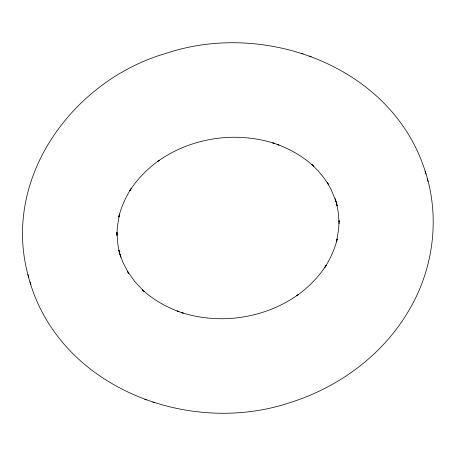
<?xml version="1.0" encoding="UTF-8"?>
<svg xmlns="http://www.w3.org/2000/svg" width="456" height="456" viewBox="0 0 456 456"><rect width="100%" height="100%" fill="white"/><g stroke="black" fill="none" stroke-linecap="round" stroke-linejoin="round"><path stroke-width="0.68" d="M27.862 274.472C55.432 385.782 186.983 437.287 290.181 402.557C339.492 387.081 384.02 354.118 409.773 308.9C433.736 267.775 440.154 216.475 425.146 171.108C392.211 66.559 264.993 19.956 165.819 53.443C72.31 80.461 0.513 179.407 28.699 277.413M301.741 53.335L303.166 53.842M309.692 56.071L311.231 56.612M152.834 402.158L154.259 402.665M144.769 399.388L146.308 399.929M425.146 171.108L425.984 174.038M427.3 178.587L428.138 181.528M30.016 281.962L30.854 284.892M339.03 221.576L338.09 211.088L336.374 202.84L337.212 205.781L335.206 198.782L336.038 201.706L331.301 189.856L327.157 182.337L328.662 184.794L323.714 177.566L318.043 170.766L311.699 164.451L313.568 166.115C303.08 156.613 290.654 149.346 277.385 144.461L278.924 145.002L272.802 142.882L274.227 143.389C235.478 130.94 191.11 137.723 157.896 161.259L159.155 160.341C147.596 168.566 137.467 178.855 129.778 190.802L131.066 188.71C125.497 197.425 121.262 207.001 118.754 217.039L119.495 214.234L117.329 226.883L116.941 235.364L116.907 232.315L117.91 244.912L119.626 253.16L118.788 250.219L120.794 257.218L119.962 254.294L122.92 262.263L128.843 273.663L127.338 271.206L135.033 281.893L144.301 291.549L142.432 289.885C152.92 299.387 165.346 306.654 178.615 311.539L177.076 310.998L183.198 313.118L181.773 312.611C220.522 325.06 264.89 318.277 298.104 294.741L296.845 295.659C308.404 287.434 318.533 277.145 326.222 265.198L324.934 267.29C330.503 258.575 334.738 248.999 337.246 238.961L336.505 241.765L338.671 229.117L339.059 220.636L339.093 223.685"/></g></svg>
